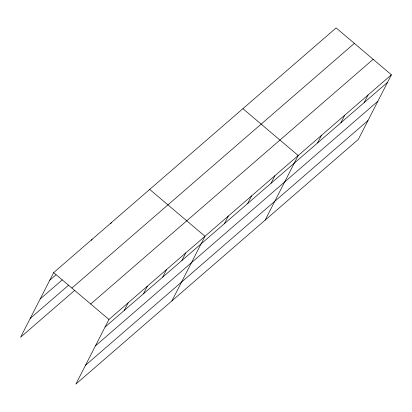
<?xml version="1.0" encoding="UTF-8"?>
<svg xmlns="http://www.w3.org/2000/svg" width="412" height="412" viewBox="0 0 412 412"><rect width="100%" height="100%" fill="white"/><g stroke="black" fill="none" stroke-linecap="round" stroke-linejoin="round"><path stroke-width="0.62" d="M391.4 74.778L108.943 319.47L75.88 384.082L358.337 139.385L391.4 74.778L336.12 27.918L53.663 272.615L20.6 337.222L74.86 290.218M91.521 240.423L92.077 239.336M110.73 223.783L111.286 222.696M124.264 310.432L128.153 302.83M143.469 293.792L147.357 286.191M162.678 277.152L166.566 269.551M181.883 260.513L185.771 252.911M171.917 300.884L204.98 236.272L149.7 189.417M224.391 223.685L228.284 216.089M247.694 203.502L251.583 195.901M270.998 183.314L274.886 175.713M265.127 220.137L298.19 155.525L242.91 108.67M317.601 142.938L321.494 135.337M340.904 122.75L344.793 115.149M364.208 102.562L368.096 94.961M49.775 280.212L56.017 274.804M40.144 299.024L62.233 279.892M30.225 318.409L68.639 285.13M71.904 288.076L354.361 43.384M90.702 304.01L373.159 59.313M105.055 327.071L387.512 82.374M95.43 345.884L377.881 101.192M85.511 365.269L367.962 120.572M53.663 272.615L108.943 319.47"/></g></svg>
